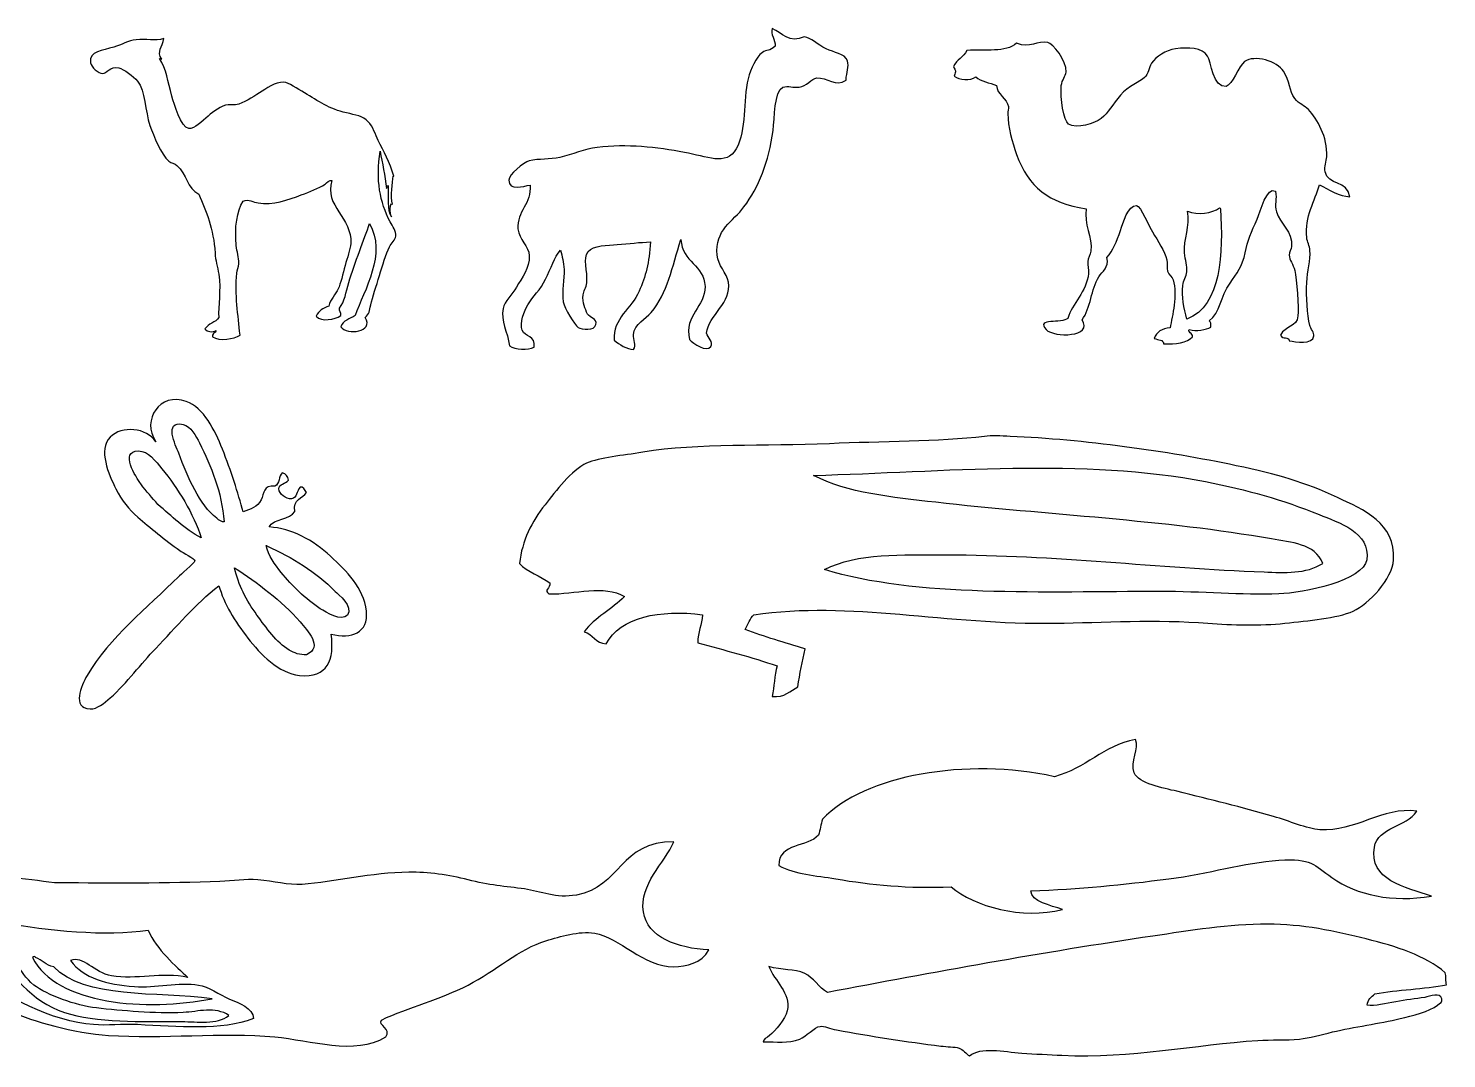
# Model space of a CAD drawing. Header units: centimetres. Extents: x -66 to 65, y -66 to 66.
# Drawn here: x 2.14 to 25.19, y -65.17 to -48.43 of the extents above; entities that cross this region are included whole.
import ezdxf

# ---------------------------------------------------------------- set-up
doc = ezdxf.new("R2010")
doc.units = ezdxf.units.CM
doc.header["$MEASUREMENT"] = 0
doc.layers.add('Layer 1', color=7, linetype='Continuous')

msp = doc.modelspace()

# ---------------------------------------------------------------- linework, layer by layer
at = {"layer": 'Layer 1'}
for points, knots in [([(8.0579, -51.28282), (8.00768, -51.24504), (8.01377, -51.43718), (8.03755, -51.48615), (8.03755, -51.48615), (7.96318, -51.37415), (7.99257, -51.15841), (7.98672, -50.97789), (7.98672, -50.97789), (7.96886, -50.98715), (7.96812, -51.0135), (7.95624, -51.02872), (7.95624, -51.02872), (7.93454, -50.81322), (7.89179, -50.6188), (7.85459, -50.4188), (7.85459, -50.4188), (7.78146, -50.89195), (7.85205, -51.25054), (8.0172, -51.56746), (8.0172, -51.56746), (8.05736, -51.64451), (8.11779, -51.71539), (8.10869, -51.80125), (8.10869, -51.80125), (8.10287, -51.85623), (8.03572, -51.91711), (8.00704, -51.97405), (8.00704, -51.97405), (7.94775, -52.09187), (7.89367, -52.27446), (7.8444, -52.44165), (7.8444, -52.44165), (7.79426, -52.6117), (7.73174, -52.78553), (7.70208, -52.91943), (7.70208, -52.91943), (7.6815, -53.01254), (7.68239, -53.06897), (7.61061, -53.12274), (7.61061, -53.12274), (7.76544, -53.36515), (7.31486, -53.41198), (7.21416, -53.27522), (7.21416, -53.27522), (7.24718, -53.16931), (7.36397, -53.14716), (7.44797, -53.09226), (7.44797, -53.09226), (7.5951, -52.68094), (7.96962, -52.08018), (7.68178, -51.59797), (7.68178, -51.59797), (7.59796, -51.84319), (7.44191, -52.23704), (7.34631, -52.55349), (7.34631, -52.55349), (7.29789, -52.71383), (7.27956, -52.8667), (7.19383, -52.97024), (7.19383, -52.97024), (7.1837, -53.02784), (7.22426, -53.03469), (7.21415, -53.09224), (7.21415, -53.09224), (7.1216, -53.15735), (6.8998, -53.19823), (6.81775, -53.10243), (6.81775, -53.10243), (6.85098, -53.01369), (6.93022, -52.97093), (7.02106, -52.93979), (7.02106, -52.93979), (7.04813, -52.822), (7.12586, -52.75291), (7.17354, -52.65515), (7.17354, -52.65515), (7.2114, -52.57757), (7.25016, -52.41213), (7.28535, -52.27902), (7.28535, -52.27902), (7.3193, -52.15083), (7.3702, -52.01616), (7.37687, -51.92329), (7.37687, -51.92329), (7.40719, -51.49829), (6.93576, -51.31742), (7.07188, -50.8966), (7.07188, -50.8966), (7.02727, -50.88702), (6.9943, -50.93494), (6.96009, -50.95759), (6.96009, -50.95759), (6.8537, -51.02797), (6.71239, -51.07861), (6.5738, -51.13039), (6.5738, -51.13039), (6.36526, -51.20831), (6.10607, -51.30348), (5.87239, -51.26252), (5.87239, -51.26252), (5.79333, -51.24868), (5.72073, -51.19256), (5.62842, -51.23204), (5.62842, -51.23204), (5.52698, -51.40431), (5.48639, -51.64786), (5.51658, -51.95377), (5.51658, -51.95377), (5.52626, -52.05172), (5.5627, -52.14385), (5.55725, -52.24854), (5.55725, -52.24854), (5.5546, -52.29945), (5.53243, -52.35115), (5.52677, -52.40105), (5.52677, -52.40105), (5.48735, -52.7485), (5.54873, -53.09005), (5.5776, -53.40739), (5.5776, -53.40739), (5.48378, -53.47473), (5.24272, -53.51153), (5.13032, -53.43787), (5.13032, -53.43787), (5.10722, -53.39652), (5.17657, -53.37228), (5.19136, -53.33622), (5.19136, -53.33622), (5.12622, -53.37022), (5.04039, -53.35728), (5.00837, -53.30574), (5.00837, -53.30574), (5.06174, -53.22356), (5.18096, -53.20726), (5.232, -53.12275), (5.232, -53.12275), (5.21734, -52.94566), (5.27283, -52.67277), (5.232, -52.42137), (5.232, -52.42137), (5.21197, -52.29807), (5.17705, -52.19359), (5.17099, -52.07574), (5.17099, -52.07574), (5.15088, -51.68376), (5.02785, -51.39311), (4.90672, -51.12022), (4.90672, -51.12022), (4.71474, -51.02277), (4.71318, -50.79566), (4.55093, -50.65262), (4.55093, -50.65262), (4.51669, -50.6224), (4.45663, -50.61444), (4.4188, -50.58145), (4.4188, -50.58145), (4.2955, -50.47392), (4.17763, -50.17799), (4.11387, -50.00207), (4.11387, -50.00207), (4.03166, -49.77537), (4.04042, -49.43668), (3.91054, -49.28037), (3.91054, -49.28037), (3.84913, -49.20642), (3.68228, -49.08283), (3.60558, -49.0669), (3.60558, -49.0669), (3.46818, -49.03832), (3.41087, -49.15707), (3.34131, -49.15839), (3.34131, -49.15839), (3.28051, -49.15953), (3.15811, -49.05319), (3.14816, -48.98559), (3.14816, -48.98559), (3.11966, -48.79152), (3.35006, -48.78398), (3.52429, -48.73148), (3.52429, -48.73148), (3.65513, -48.692), (3.75892, -48.62506), (3.89021, -48.60948), (3.89021, -48.60948), (4.04999, -48.59054), (4.19475, -48.63877), (4.33746, -48.58916), (4.33746, -48.58916), (4.32436, -48.73592), (4.21295, -48.79919), (4.30698, -48.9246), (4.30698, -48.9246), (4.29793, -48.91672), (4.28404, -48.91367), (4.26631, -48.91444), (4.26631, -48.91444), (4.38622, -49.08801), (4.39897, -49.28504), (4.46964, -49.52436), (4.46964, -49.52436), (4.5088, -49.65702), (4.6123, -50.03638), (4.74409, -50.05294), (4.74409, -50.05294), (4.83796, -50.06474), (4.96081, -49.93221), (5.05921, -49.84963), (5.05921, -49.84963), (5.14867, -49.77457), (5.2654, -49.68093), (5.38449, -49.66667), (5.38449, -49.66667), (5.41844, -49.6626), (5.48215, -49.67061), (5.50646, -49.66667), (5.50646, -49.66667), (5.64404, -49.64423), (5.77607, -49.54462), (5.89273, -49.47352), (5.89273, -49.47352), (6.00412, -49.40565), (6.14766, -49.29281), (6.28918, -49.30069), (6.28918, -49.30069), (6.36713, -49.30506), (6.50995, -49.40623), (6.62462, -49.47352), (6.62462, -49.47352), (6.85206, -49.60687), (7.02951, -49.73683), (7.30571, -49.7988), (7.30571, -49.7988), (7.46044, -49.83349), (7.56812, -49.84777), (7.66144, -49.94112), (7.66144, -49.94112), (7.73941, -50.01907), (7.77963, -50.15435), (7.82411, -50.24605), (7.82411, -50.24605), (7.91066, -50.42464), (8.01474, -50.60141), (8.07822, -50.82543), (8.07822, -50.82543), (8.07631, -50.83699), (8.06803, -50.83109), (8.06809, -50.82543), (8.06809, -50.82543), (8.05692, -50.93122), (8.01805, -51.1531), (8.0579, -51.28282)], [0, 0, 0, 0, 0.015625, 0.015625, 0.015625, 0.015625, 0.03125, 0.03125, 0.03125, 0.03125, 0.046875, 0.046875, 0.046875, 0.046875, 0.0625, 0.0625, 0.0625, 0.0625, 0.078125, 0.078125, 0.078125, 0.078125, 0.09375, 0.09375, 0.09375, 0.09375, 0.109375, 0.109375, 0.109375, 0.109375, 0.125, 0.125, 0.125, 0.125, 0.140625, 0.140625, 0.140625, 0.140625, 0.15625, 0.15625, 0.15625, 0.15625, 0.171875, 0.171875, 0.171875, 0.171875, 0.1875, 0.1875, 0.1875, 0.1875, 0.203125, 0.203125, 0.203125, 0.203125, 0.21875, 0.21875, 0.21875, 0.21875, 0.234375, 0.234375, 0.234375, 0.234375, 0.25, 0.25, 0.25, 0.25, 0.265625, 0.265625, 0.265625, 0.265625, 0.28125, 0.28125, 0.28125, 0.28125, 0.296875, 0.296875, 0.296875, 0.296875, 0.3125, 0.3125, 0.3125, 0.3125, 0.328125, 0.328125, 0.328125, 0.328125, 0.34375, 0.34375, 0.34375, 0.34375, 0.359375, 0.359375, 0.359375, 0.359375, 0.375, 0.375, 0.375, 0.375, 0.390625, 0.390625, 0.390625, 0.390625, 0.40625, 0.40625, 0.40625, 0.40625, 0.421875, 0.421875, 0.421875, 0.421875, 0.4375, 0.4375, 0.4375, 0.4375, 0.453125, 0.453125, 0.453125, 0.453125, 0.46875, 0.46875, 0.46875, 0.46875, 0.484375, 0.484375, 0.484375, 0.484375, 0.5, 0.5, 0.5, 0.5, 0.515625, 0.515625, 0.515625, 0.515625, 0.53125, 0.53125, 0.53125, 0.53125, 0.546875, 0.546875, 0.546875, 0.546875, 0.5625, 0.5625, 0.5625, 0.5625, 0.578125, 0.578125, 0.578125, 0.578125, 0.59375, 0.59375, 0.59375, 0.59375, 0.609375, 0.609375, 0.609375, 0.609375, 0.625, 0.625, 0.625, 0.625, 0.640625, 0.640625, 0.640625, 0.640625, 0.65625, 0.65625, 0.65625, 0.65625, 0.671875, 0.671875, 0.671875, 0.671875, 0.6875, 0.6875, 0.6875, 0.6875, 0.703125, 0.703125, 0.703125, 0.703125, 0.71875, 0.71875, 0.71875, 0.71875, 0.734375, 0.734375, 0.734375, 0.734375, 0.75, 0.75, 0.75, 0.75, 0.765625, 0.765625, 0.765625, 0.765625, 0.78125, 0.78125, 0.78125, 0.78125, 0.796875, 0.796875, 0.796875, 0.796875, 0.8125, 0.8125, 0.8125, 0.8125, 0.828125, 0.828125, 0.828125, 0.828125, 0.84375, 0.84375, 0.84375, 0.84375, 0.859375, 0.859375, 0.859375, 0.859375, 0.875, 0.875, 0.875, 0.875, 0.890625, 0.890625, 0.890625, 0.890625, 0.90625, 0.90625, 0.90625, 0.90625, 0.921875, 0.921875, 0.921875, 0.921875, 0.9375, 0.9375, 0.9375, 0.9375, 0.953125, 0.953125, 0.953125, 0.953125, 0.96875, 0.96875, 0.96875, 0.96875, 1, 1, 1, 1]), ([(14.22981, -48.42527), (14.37761, -48.50189), (14.5149, -48.67305), (14.74805, -48.56346), (14.74805, -48.56346), (14.86105, -48.57703), (14.96038, -48.68641), (15.10505, -48.75923), (15.10505, -48.75923), (15.22909, -48.8217), (15.40683, -48.82712), (15.45054, -48.955), (15.45054, -48.955), (15.47994, -49.04102), (15.43453, -49.14185), (15.42752, -49.26594), (15.42752, -49.26594), (15.26618, -49.38241), (15.11468, -49.21554), (14.95534, -49.23139), (14.95534, -49.23139), (14.86903, -49.23996), (14.78262, -49.36614), (14.66745, -49.38109), (14.66745, -49.38109), (14.57765, -49.39276), (14.47838, -49.34966), (14.40255, -49.38109), (14.40255, -49.38109), (14.25817, -49.44099), (14.26772, -49.89002), (14.24131, -50.08359), (14.24131, -50.08359), (14.17183, -50.59318), (14.00845, -51.00685), (13.76913, -51.3274), (13.76913, -51.3274), (13.59681, -51.55814), (13.28915, -51.7002), (13.33154, -52.11051), (13.33154, -52.11051), (13.34855, -52.27542), (13.48738, -52.39711), (13.51577, -52.5481), (13.51577, -52.5481), (13.57705, -52.8738), (13.19491, -53.09108), (13.15879, -53.3773), (13.15879, -53.3773), (13.17533, -53.45972), (13.28299, -53.51221), (13.22787, -53.59611), (13.22787, -53.59611), (13.16559, -53.69086), (12.94273, -53.54841), (12.88235, -53.48094), (12.88235, -53.48094), (12.79361, -53.07393), (13.145, -52.94889), (13.13572, -52.61721), (13.13572, -52.61721), (13.12617, -52.27457), (12.7634, -52.22788), (12.74416, -51.85711), (12.74416, -51.85711), (12.59909, -52.30269), (12.53009, -52.72748), (12.26048, -53.04329), (12.26048, -53.04329), (12.17129, -53.14775), (11.99185, -53.22154), (11.97256, -53.40029), (11.97256, -53.40029), (11.96335, -53.48588), (12.03119, -53.57161), (11.97256, -53.64215), (11.97256, -53.64215), (11.86773, -53.63839), (11.73891, -53.56182), (11.66165, -53.49242), (11.66165, -53.49242), (11.62786, -53.14007), (11.94944, -52.9723), (12.06469, -52.69782), (12.06469, -52.69782), (12.16894, -52.44964), (12.23085, -52.23969), (12.24895, -51.89163), (12.24895, -51.89163), (12.07149, -51.90523), (11.90571, -51.91846), (11.70769, -51.93772), (11.70769, -51.93772), (11.55873, -51.95219), (11.31851, -51.94672), (11.23551, -52.05287), (11.23551, -52.05287), (11.14931, -52.16312), (11.23202, -52.3627), (11.21246, -52.5596), (11.21246, -52.5596), (11.20553, -52.62948), (11.161, -52.70549), (11.15489, -52.75534), (11.15489, -52.75534), (11.13872, -52.88747), (11.19143, -52.98095), (11.22397, -53.06633), (11.22397, -53.06633), (11.26752, -53.1279), (11.38288, -53.1379), (11.36216, -53.23905), (11.36216, -53.23905), (11.34139, -53.3406), (11.13414, -53.32501), (11.07427, -53.28511), (11.07427, -53.28511), (11.01474, -53.2454), (10.84855, -52.96798), (10.83241, -52.87051), (10.83241, -52.87051), (10.80251, -52.6898), (10.8535, -52.49848), (10.84395, -52.34079), (10.84395, -52.34079), (10.83691, -52.22482), (10.8153, -52.13563), (10.78638, -52.02985), (10.78638, -52.02985), (10.68586, -52.14346), (10.63189, -52.32425), (10.54452, -52.50203), (10.54452, -52.50203), (10.46255, -52.66872), (10.33259, -52.78921), (10.25657, -52.91658), (10.25657, -52.91658), (10.19865, -53.01374), (10.11885, -53.21278), (10.16447, -53.33121), (10.16447, -53.33121), (10.20688, -53.4413), (10.3868, -53.40855), (10.36024, -53.60759), (10.36024, -53.60759), (10.25689, -53.65146), (10.04761, -53.64815), (9.95717, -53.58454), (9.95717, -53.58454), (9.92931, -53.35665), (9.80834, -53.18176), (9.85353, -52.9742), (9.85353, -52.9742), (9.87861, -52.85892), (10.00315, -52.74385), (10.07237, -52.62868), (10.07237, -52.62868), (10.15934, -52.48395), (10.28816, -52.30853), (10.27964, -52.12195), (10.27964, -52.12195), (10.27236, -51.96185), (10.10959, -51.85514), (10.09538, -51.68436), (10.09538, -51.68436), (10.07165, -51.39927), (10.3229, -51.26968), (10.29115, -50.97038), (10.29115, -50.97038), (10.18299, -50.99202), (9.95256, -51.06947), (9.94566, -50.88973), (9.94566, -50.88973), (9.94227, -50.80152), (10.18437, -50.60324), (10.27962, -50.57879), (10.27962, -50.57879), (10.43533, -50.53889), (10.61389, -50.55955), (10.77484, -50.52119), (10.77484, -50.52119), (10.98169, -50.47192), (11.17201, -50.38832), (11.38518, -50.35995), (11.38518, -50.35995), (11.85847, -50.29708), (12.35657, -50.35971), (12.80168, -50.4406), (12.80168, -50.4406), (13.15633, -50.50503), (13.4838, -50.66745), (13.64237, -50.38303), (13.64237, -50.38303), (13.81742, -50.069), (13.74355, -49.60928), (13.83814, -49.24289), (13.83814, -49.24289), (13.87923, -49.08372), (13.96072, -48.89293), (14.06846, -48.8168), (14.06846, -48.8168), (14.13947, -48.76663), (14.18922, -48.80225), (14.27576, -48.71314), (14.27576, -48.71314), (14.27907, -48.60492), (14.19462, -48.52761), (14.22981, -48.42527)], [0, 0, 0, 0, 0.01886792, 0.01886792, 0.01886792, 0.01886792, 0.03773585, 0.03773585, 0.03773585, 0.03773585, 0.05660377, 0.05660377, 0.05660377, 0.05660377, 0.0754717, 0.0754717, 0.0754717, 0.0754717, 0.09433962, 0.09433962, 0.09433962, 0.09433962, 0.11320755, 0.11320755, 0.11320755, 0.11320755, 0.13207547, 0.13207547, 0.13207547, 0.13207547, 0.1509434, 0.1509434, 0.1509434, 0.1509434, 0.16981132, 0.16981132, 0.16981132, 0.16981132, 0.18867925, 0.18867925, 0.18867925, 0.18867925, 0.20754717, 0.20754717, 0.20754717, 0.20754717, 0.22641509, 0.22641509, 0.22641509, 0.22641509, 0.24528302, 0.24528302, 0.24528302, 0.24528302, 0.26415094, 0.26415094, 0.26415094, 0.26415094, 0.28301887, 0.28301887, 0.28301887, 0.28301887, 0.30188679, 0.30188679, 0.30188679, 0.30188679, 0.32075472, 0.32075472, 0.32075472, 0.32075472, 0.33962264, 0.33962264, 0.33962264, 0.33962264, 0.35849057, 0.35849057, 0.35849057, 0.35849057, 0.37735849, 0.37735849, 0.37735849, 0.37735849, 0.39622642, 0.39622642, 0.39622642, 0.39622642, 0.41509434, 0.41509434, 0.41509434, 0.41509434, 0.43396226, 0.43396226, 0.43396226, 0.43396226, 0.45283019, 0.45283019, 0.45283019, 0.45283019, 0.47169811, 0.47169811, 0.47169811, 0.47169811, 0.49056604, 0.49056604, 0.49056604, 0.49056604, 0.50943396, 0.50943396, 0.50943396, 0.50943396, 0.52830189, 0.52830189, 0.52830189, 0.52830189, 0.54716981, 0.54716981, 0.54716981, 0.54716981, 0.56603774, 0.56603774, 0.56603774, 0.56603774, 0.58490566, 0.58490566, 0.58490566, 0.58490566, 0.60377358, 0.60377358, 0.60377358, 0.60377358, 0.62264151, 0.62264151, 0.62264151, 0.62264151, 0.64150943, 0.64150943, 0.64150943, 0.64150943, 0.66037736, 0.66037736, 0.66037736, 0.66037736, 0.67924528, 0.67924528, 0.67924528, 0.67924528, 0.69811321, 0.69811321, 0.69811321, 0.69811321, 0.71698113, 0.71698113, 0.71698113, 0.71698113, 0.73584906, 0.73584906, 0.73584906, 0.73584906, 0.75471698, 0.75471698, 0.75471698, 0.75471698, 0.77358491, 0.77358491, 0.77358491, 0.77358491, 0.79245283, 0.79245283, 0.79245283, 0.79245283, 0.81132075, 0.81132075, 0.81132075, 0.81132075, 0.83018868, 0.83018868, 0.83018868, 0.83018868, 0.8490566, 0.8490566, 0.8490566, 0.8490566, 0.86792453, 0.86792453, 0.86792453, 0.86792453, 0.88679245, 0.88679245, 0.88679245, 0.88679245, 0.90566038, 0.90566038, 0.90566038, 0.90566038, 0.9245283, 0.9245283, 0.9245283, 0.9245283, 0.94339623, 0.94339623, 0.94339623, 0.94339623, 0.96226415, 0.96226415, 0.96226415, 0.96226415, 1, 1, 1, 1]), ([(23.61812, -51.16154), (23.44754, -51.15379), (23.27001, -51.04237), (23.12435, -50.96662), (23.12435, -50.96662), (23.04614, -51.22917), (22.88331, -51.48415), (22.91641, -51.82421), (22.91641, -51.82421), (22.92295, -51.89089), (22.96208, -51.96026), (22.96843, -52.03212), (22.96843, -52.03212), (22.98248, -52.19135), (22.92655, -52.37401), (22.91641, -52.55189), (22.91641, -52.55189), (22.90297, -52.78837), (22.92424, -53.07632), (22.96843, -53.25359), (22.96843, -53.25359), (22.97944, -53.29778), (23.04021, -53.38305), (23.03341, -53.42253), (23.03341, -53.42253), (23.00843, -53.56707), (22.73959, -53.52061), (22.63056, -53.5005), (22.63056, -53.5005), (22.61932, -53.42208), (22.53253, -53.48698), (22.48766, -53.40954), (22.48766, -53.40954), (22.57669, -53.25119), (22.74947, -53.28963), (22.77354, -53.09768), (22.77354, -53.09768), (22.78904, -52.97404), (22.75309, -52.49739), (22.72152, -52.35701), (22.72152, -52.35701), (22.6994, -52.25856), (22.63124, -52.18926), (22.63056, -52.11013), (22.63056, -52.11013), (22.63011, -52.05851), (22.6648, -52.01964), (22.66956, -51.96723), (22.66956, -51.96723), (22.69184, -51.72209), (22.48491, -51.60319), (22.42265, -51.40848), (22.42265, -51.40848), (22.38492, -51.29042), (22.43493, -51.19885), (22.40966, -51.07063), (22.40966, -51.07063), (22.26176, -50.98393), (22.1696, -51.40078), (22.11079, -51.5254), (22.11079, -51.5254), (22.01578, -51.72685), (21.95609, -51.8792), (21.91592, -52.07116), (21.91592, -52.07116), (21.87107, -52.28523), (21.78212, -52.40557), (21.66904, -52.56495), (21.66904, -52.56495), (21.51328, -52.78442), (21.516, -53.04461), (21.33117, -53.17566), (21.33117, -53.17566), (21.35347, -53.19669), (21.36345, -53.23003), (21.35713, -53.27961), (21.35713, -53.27961), (21.27625, -53.32395), (21.12305, -53.35197), (21.00629, -53.31861), (21.00629, -53.31861), (20.97142, -53.35856), (21.06881, -53.37679), (21.05828, -53.43556), (21.05828, -53.43556), (20.96999, -53.54219), (20.78631, -53.55346), (20.5905, -53.55253), (20.5905, -53.55253), (20.58563, -53.47559), (20.50755, -53.4939), (20.43453, -53.46157), (20.43453, -53.46157), (20.4739, -53.35799), (20.56103, -53.30218), (20.6944, -53.29266), (20.6944, -53.29266), (20.7357, -53.08758), (20.81431, -52.76463), (20.74636, -52.51301), (20.74636, -52.51301), (20.73342, -52.46491), (20.67479, -52.4298), (20.65542, -52.37006), (20.65542, -52.37006), (20.63849, -52.31788), (20.65624, -52.25282), (20.64243, -52.18816), (20.64243, -52.18816), (20.61121, -52.04261), (20.49601, -51.88087), (20.40851, -51.73337), (20.40851, -51.73337), (20.35771, -51.64772), (20.22092, -51.31329), (20.14864, -51.30456), (20.14864, -51.30456), (20.01484, -51.28845), (19.92869, -51.59137), (19.88877, -51.70741), (19.88877, -51.70741), (19.82445, -51.89429), (19.76722, -52.03351), (19.66787, -52.14918), (19.66787, -52.14918), (19.70915, -52.31121), (19.58982, -52.37577), (19.53793, -52.46104), (19.53793, -52.46104), (19.4108, -52.66993), (19.40707, -52.96086), (19.26507, -53.16274), (19.26507, -53.16274), (19.44962, -53.43844), (18.8089, -53.45833), (18.68031, -53.31866), (18.68031, -53.31866), (18.50415, -53.12734), (18.93809, -53.2292), (19.03115, -53.13676), (19.03115, -53.13676), (19.1065, -52.89856), (19.3378, -52.70409), (19.36902, -52.40908), (19.36902, -52.40908), (19.37614, -52.34214), (19.35026, -52.27943), (19.356, -52.21416), (19.356, -52.21416), (19.36071, -52.16127), (19.40079, -52.10581), (19.40802, -52.04525), (19.40802, -52.04525), (19.43498, -51.8189), (19.28994, -51.59964), (19.33005, -51.35657), (19.33005, -51.35657), (18.72056, -51.26185), (18.39133, -51.00653), (18.19954, -50.47297), (18.19954, -50.47297), (18.12683, -50.27056), (18.06246, -50.03146), (18.05661, -49.81029), (18.05661, -49.81029), (18.05579, -49.77873), (18.07582, -49.72472), (18.06963, -49.69334), (18.06963, -49.69334), (18.0455, -49.57116), (17.87704, -49.49387), (17.87471, -49.35547), (17.87471, -49.35547), (17.76488, -49.30509), (17.61637, -49.29324), (17.53686, -49.21254), (17.53686, -49.21254), (17.44711, -49.28131), (17.2682, -49.2704), (17.186, -49.19955), (17.186, -49.19955), (17.21883, -49.1011), (17.21217, -49.12602), (17.17304, -49.04363), (17.17304, -49.04363), (17.22358, -48.93388), (17.33938, -48.88948), (17.39391, -48.78376), (17.39391, -48.78376), (17.68252, -48.75762), (18.02611, -48.82702), (18.19954, -48.66676), (18.19954, -48.66676), (18.41809, -48.75651), (18.5422, -48.61546), (18.70632, -48.6538), (18.70632, -48.6538), (18.78091, -48.67121), (19.02215, -48.94725), (19.00519, -49.13457), (19.00519, -49.13457), (18.99897, -49.20357), (18.93851, -49.25583), (18.92724, -49.3555), (18.92724, -49.3555), (18.90462, -49.55492), (18.96862, -49.9284), (19.04416, -49.9792), (19.04416, -49.9792), (19.17677, -50.06839), (19.46903, -49.97084), (19.57693, -49.88824), (19.57693, -49.88824), (19.68533, -49.80529), (19.76381, -49.65961), (19.88879, -49.51142), (19.88879, -49.51142), (20.01672, -49.35976), (20.20703, -49.2934), (20.27863, -49.22554), (20.27863, -49.22554), (20.34393, -49.16363), (20.34631, -49.067), (20.39555, -48.99165), (20.39555, -48.99165), (20.46807, -48.88071), (20.62267, -48.78157), (20.78539, -48.75773), (20.78539, -48.75773), (20.98785, -48.72815), (21.21597, -48.73797), (21.30516, -48.87468), (21.30516, -48.87468), (21.35956, -48.9581), (21.39665, -49.40226), (21.60403, -49.36845), (21.60403, -49.36845), (21.70108, -49.35265), (21.81977, -49.02447), (21.90288, -48.96565), (21.90288, -48.96565), (22.06949, -48.84773), (22.43633, -48.96076), (22.5396, -49.1216), (22.5396, -49.1216), (22.64361, -49.28353), (22.62914, -49.44333), (22.7215, -49.56337), (22.7215, -49.56337), (22.79733, -49.66195), (22.87795, -49.67473), (22.9424, -49.7453), (22.9424, -49.7453), (23.08602, -49.90257), (23.26098, -50.18713), (23.24127, -50.51196), (23.24127, -50.51196), (23.23706, -50.58178), (23.19706, -50.67243), (23.21529, -50.75887), (23.21529, -50.75887), (23.25998, -50.9709), (23.57923, -50.90053), (23.61812, -51.16154)], [0, 0, 0, 0, 0.01492537, 0.01492537, 0.01492537, 0.01492537, 0.02985075, 0.02985075, 0.02985075, 0.02985075, 0.04477612, 0.04477612, 0.04477612, 0.04477612, 0.05970149, 0.05970149, 0.05970149, 0.05970149, 0.07462687, 0.07462687, 0.07462687, 0.07462687, 0.08955224, 0.08955224, 0.08955224, 0.08955224, 0.10447761, 0.10447761, 0.10447761, 0.10447761, 0.11940299, 0.11940299, 0.11940299, 0.11940299, 0.13432836, 0.13432836, 0.13432836, 0.13432836, 0.14925373, 0.14925373, 0.14925373, 0.14925373, 0.1641791, 0.1641791, 0.1641791, 0.1641791, 0.17910448, 0.17910448, 0.17910448, 0.17910448, 0.19402985, 0.19402985, 0.19402985, 0.19402985, 0.20895522, 0.20895522, 0.20895522, 0.20895522, 0.2238806, 0.2238806, 0.2238806, 0.2238806, 0.23880597, 0.23880597, 0.23880597, 0.23880597, 0.25373134, 0.25373134, 0.25373134, 0.25373134, 0.26865672, 0.26865672, 0.26865672, 0.26865672, 0.28358209, 0.28358209, 0.28358209, 0.28358209, 0.29850746, 0.29850746, 0.29850746, 0.29850746, 0.31343284, 0.31343284, 0.31343284, 0.31343284, 0.32835821, 0.32835821, 0.32835821, 0.32835821, 0.34328358, 0.34328358, 0.34328358, 0.34328358, 0.35820896, 0.35820896, 0.35820896, 0.35820896, 0.37313433, 0.37313433, 0.37313433, 0.37313433, 0.3880597, 0.3880597, 0.3880597, 0.3880597, 0.40298507, 0.40298507, 0.40298507, 0.40298507, 0.41791045, 0.41791045, 0.41791045, 0.41791045, 0.43283582, 0.43283582, 0.43283582, 0.43283582, 0.44776119, 0.44776119, 0.44776119, 0.44776119, 0.46268657, 0.46268657, 0.46268657, 0.46268657, 0.47761194, 0.47761194, 0.47761194, 0.47761194, 0.49253731, 0.49253731, 0.49253731, 0.49253731, 0.50746269, 0.50746269, 0.50746269, 0.50746269, 0.52238806, 0.52238806, 0.52238806, 0.52238806, 0.53731343, 0.53731343, 0.53731343, 0.53731343, 0.55223881, 0.55223881, 0.55223881, 0.55223881, 0.56716418, 0.56716418, 0.56716418, 0.56716418, 0.58208955, 0.58208955, 0.58208955, 0.58208955, 0.59701493, 0.59701493, 0.59701493, 0.59701493, 0.6119403, 0.6119403, 0.6119403, 0.6119403, 0.62686567, 0.62686567, 0.62686567, 0.62686567, 0.64179104, 0.64179104, 0.64179104, 0.64179104, 0.65671642, 0.65671642, 0.65671642, 0.65671642, 0.67164179, 0.67164179, 0.67164179, 0.67164179, 0.68656716, 0.68656716, 0.68656716, 0.68656716, 0.70149254, 0.70149254, 0.70149254, 0.70149254, 0.71641791, 0.71641791, 0.71641791, 0.71641791, 0.73134328, 0.73134328, 0.73134328, 0.73134328, 0.74626866, 0.74626866, 0.74626866, 0.74626866, 0.76119403, 0.76119403, 0.76119403, 0.76119403, 0.7761194, 0.7761194, 0.7761194, 0.7761194, 0.79104478, 0.79104478, 0.79104478, 0.79104478, 0.80597015, 0.80597015, 0.80597015, 0.80597015, 0.82089552, 0.82089552, 0.82089552, 0.82089552, 0.8358209, 0.8358209, 0.8358209, 0.8358209, 0.85074627, 0.85074627, 0.85074627, 0.85074627, 0.86567164, 0.86567164, 0.86567164, 0.86567164, 0.88059701, 0.88059701, 0.88059701, 0.88059701, 0.89552239, 0.89552239, 0.89552239, 0.89552239, 0.91044776, 0.91044776, 0.91044776, 0.91044776, 0.92537313, 0.92537313, 0.92537313, 0.92537313, 0.94029851, 0.94029851, 0.94029851, 0.94029851, 0.95522388, 0.95522388, 0.95522388, 0.95522388, 0.97014925, 0.97014925, 0.97014925, 0.97014925, 1, 1, 1, 1]), ([(21.51307, -51.35643), (21.51236, -51.34852), (21.51114, -51.34103), (21.50008, -51.34344), (21.50008, -51.34344), (21.38131, -51.42472), (21.13943, -51.4666), (20.98031, -51.39543), (20.98031, -51.39543), (21.02696, -51.63382), (20.91094, -51.85924), (20.92832, -52.0711), (20.92832, -52.0711), (20.93888, -52.19953), (20.98071, -52.277), (20.96732, -52.38296), (20.96732, -52.38296), (20.95854, -52.45249), (20.91266, -52.52001), (20.90236, -52.60389), (20.90236, -52.60389), (20.88013, -52.78508), (20.91686, -52.96571), (20.96732, -53.14965), (20.96732, -53.14965), (21.53162, -52.93446), (21.56131, -52.06768), (21.51307, -51.35643)], [0, 0, 0, 0, 0.125, 0.125, 0.125, 0.125, 0.25, 0.25, 0.25, 0.25, 0.375, 0.375, 0.375, 0.375, 0.5, 0.5, 0.5, 0.5, 0.625, 0.625, 0.625, 0.625, 0.75, 0.75, 0.75, 0.75, 1, 1, 1, 1]), ([(5.62863, -56.28271), (5.75193, -56.23114), (5.86189, -56.2072), (5.91869, -56.08623), (5.91869, -56.08623), (5.96862, -55.97997), (5.95827, -55.84078), (6.14322, -55.86168), (6.14322, -55.86168), (6.22125, -55.82736), (6.20595, -55.69986), (6.26488, -55.64649), (6.26488, -55.64649), (6.32224, -55.66395), (6.35775, -55.70332), (6.36783, -55.76812), (6.36783, -55.76812), (6.30877, -55.82987), (6.21239, -55.82202), (6.20876, -55.90848), (6.20876, -55.90848), (6.20545, -55.98611), (6.33071, -56.08078), (6.41458, -56.06755), (6.41458, -56.06755), (6.51097, -56.05234), (6.4921, -55.94494), (6.55494, -55.88041), (6.55494, -55.88041), (6.59674, -55.86655), (6.6367, -55.92748), (6.65784, -55.96463), (6.65784, -55.96463), (6.59577, -56.06787), (6.43181, -56.06917), (6.47073, -56.2734), (6.47073, -56.2734), (6.38924, -56.41643), (6.1263, -56.37804), (6.04972, -56.52602), (6.04972, -56.52602), (6.42164, -56.55198), (6.76343, -56.74012), (7.05085, -57.0032), (7.05085, -57.0032), (7.30948, -57.23998), (7.58907, -57.51816), (7.63092, -57.89204), (7.63092, -57.89204), (7.67087, -58.24904), (7.38888, -58.35144), (7.06021, -58.26629), (7.06021, -58.26629), (7.11469, -58.67706), (7.00668, -58.98717), (6.54562, -58.93995), (6.54562, -58.93995), (6.2033, -58.90489), (5.9071, -58.59208), (5.70356, -58.33181), (5.70356, -58.33181), (5.49515, -58.06532), (5.31264, -57.76788), (5.23572, -57.48038), (5.23572, -57.48038), (4.84572, -57.78571), (4.53854, -58.15414), (4.20654, -58.50022), (4.20654, -58.50022), (3.96913, -58.74766), (3.74405, -59.05331), (3.4674, -59.30484), (3.4674, -59.30484), (3.37432, -59.38948), (3.25372, -59.48748), (3.13993, -59.48264), (3.13993, -59.48264), (2.8373, -59.46968), (2.99441, -59.10759), (3.0931, -58.93995), (3.0931, -58.93995), (3.46156, -58.3144), (4.06296, -57.84846), (4.58077, -57.33067), (4.58077, -57.33067), (4.58799, -57.32345), (4.8434, -57.10487), (4.84276, -57.07805), (4.84276, -57.07805), (4.84189, -57.04088), (4.64189, -56.93925), (4.59948, -56.90964), (4.59948, -56.90964), (4.3599, -56.7424), (4.10831, -56.53226), (3.91648, -56.36698), (3.91648, -56.36698), (3.77075, -56.24141), (3.65563, -56.10118), (3.56093, -55.90854), (3.56093, -55.90854), (3.44327, -55.66912), (3.26431, -55.27253), (3.4674, -55.06648), (3.4674, -55.06648), (3.65488, -54.87622), (4.05988, -54.91175), (4.20654, -55.14133), (4.20654, -55.14133), (3.97188, -54.78599), (4.27599, -54.33313), (4.70242, -54.48638), (4.70242, -54.48638), (4.98944, -54.58951), (5.16777, -54.95379), (5.29183, -55.26296), (5.29183, -55.26296), (5.43329, -55.61532), (5.54367, -55.9723), (5.62863, -56.28271)], [0, 0, 0, 0, 0.03225806, 0.03225806, 0.03225806, 0.03225806, 0.06451613, 0.06451613, 0.06451613, 0.06451613, 0.09677419, 0.09677419, 0.09677419, 0.09677419, 0.12903226, 0.12903226, 0.12903226, 0.12903226, 0.16129032, 0.16129032, 0.16129032, 0.16129032, 0.19354839, 0.19354839, 0.19354839, 0.19354839, 0.22580645, 0.22580645, 0.22580645, 0.22580645, 0.25806452, 0.25806452, 0.25806452, 0.25806452, 0.29032258, 0.29032258, 0.29032258, 0.29032258, 0.32258065, 0.32258065, 0.32258065, 0.32258065, 0.35483871, 0.35483871, 0.35483871, 0.35483871, 0.38709677, 0.38709677, 0.38709677, 0.38709677, 0.41935484, 0.41935484, 0.41935484, 0.41935484, 0.4516129, 0.4516129, 0.4516129, 0.4516129, 0.48387097, 0.48387097, 0.48387097, 0.48387097, 0.51612903, 0.51612903, 0.51612903, 0.51612903, 0.5483871, 0.5483871, 0.5483871, 0.5483871, 0.58064516, 0.58064516, 0.58064516, 0.58064516, 0.61290323, 0.61290323, 0.61290323, 0.61290323, 0.64516129, 0.64516129, 0.64516129, 0.64516129, 0.67741935, 0.67741935, 0.67741935, 0.67741935, 0.70967742, 0.70967742, 0.70967742, 0.70967742, 0.74193548, 0.74193548, 0.74193548, 0.74193548, 0.77419355, 0.77419355, 0.77419355, 0.77419355, 0.80645161, 0.80645161, 0.80645161, 0.80645161, 0.83870968, 0.83870968, 0.83870968, 0.83870968, 0.87096774, 0.87096774, 0.87096774, 0.87096774, 0.90322581, 0.90322581, 0.90322581, 0.90322581, 0.93548387, 0.93548387, 0.93548387, 0.93548387, 1, 1, 1, 1]), ([(4.91756, -55.15995), (4.86562, -55.05801), (4.77177, -54.8842), (4.65562, -54.86055), (4.65562, -54.86055), (4.32857, -54.79395), (4.53169, -55.19887), (4.58074, -55.32839), (4.58074, -55.32839), (4.73211, -55.72799), (4.92068, -56.16712), (5.19828, -56.38564), (5.19828, -56.38564), (5.23553, -56.41498), (5.28779, -56.45287), (5.31988, -56.44178), (5.31988, -56.44178), (5.27832, -55.95666), (5.11094, -55.53947), (4.91756, -55.15995)], [0, 0, 0, 0, 0.16666667, 0.16666667, 0.16666667, 0.16666667, 0.33333333, 0.33333333, 0.33333333, 0.33333333, 0.5, 0.5, 0.5, 0.5, 0.66666667, 0.66666667, 0.66666667, 0.66666667, 1, 1, 1, 1]), ([(13.79036, -58.18988), (14.09505, -58.31516), (14.43698, -58.40316), (14.7627, -58.50738), (14.7627, -58.50738), (14.7215, -58.71092), (14.67367, -58.90785), (14.64364, -59.12254), (14.64364, -59.12254), (14.52061, -59.19133), (14.43756, -59.3001), (14.22692, -59.28129), (14.22692, -59.28129), (14.26423, -59.12677), (14.26134, -58.93207), (14.3063, -58.7852), (14.3063, -58.7852), (13.89675, -58.6391), (13.45167, -58.52858), (13.01646, -58.40817), (13.01646, -58.40817), (13.02014, -58.23328), (13.08639, -58.12091), (13.09584, -57.95176), (13.09584, -57.95176), (12.40927, -57.86717), (11.75255, -57.98428), (11.52818, -58.42801), (11.52818, -58.42801), (11.35615, -58.41478), (11.31837, -58.26741), (11.17099, -58.22957), (11.17099, -58.22957), (11.34458, -57.99306), (11.62621, -57.86458), (11.82583, -57.6541), (11.82583, -57.6541), (11.49428, -57.46087), (11.0247, -57.62193), (10.59552, -57.61441), (10.59552, -57.61441), (10.51392, -57.55173), (10.62036, -57.52951), (10.61536, -57.43582), (10.61536, -57.43582), (10.46188, -57.31811), (10.24955, -57.25924), (10.11927, -57.11832), (10.11927, -57.11832), (10.16303, -56.74856), (10.31699, -56.44022), (10.53599, -56.16582), (10.53599, -56.16582), (10.70813, -55.95013), (10.96676, -55.59945), (11.21068, -55.49113), (11.21068, -55.49113), (11.4242, -55.3963), (11.79954, -55.36662), (12.12349, -55.31254), (12.12349, -55.31254), (13.03847, -55.15982), (14.09712, -55.22036), (15.15958, -55.17363), (15.15958, -55.17363), (15.9972, -55.1368), (16.92692, -55.14505), (17.67974, -55.05457), (17.67974, -55.05457), (17.78811, -55.04155), (17.94861, -55.04806), (18.09646, -55.05457), (18.09646, -55.05457), (19.30166, -55.10754), (20.62821, -55.29058), (21.76755, -55.53082), (21.76755, -55.53082), (22.44121, -55.67285), (22.88438, -55.80009), (23.41458, -56.04676), (23.41458, -56.04676), (23.834, -56.24189), (24.36687, -56.46866), (24.32739, -57.05879), (24.32739, -57.05879), (24.30636, -57.37272), (23.9253, -57.78071), (23.67255, -57.89223), (23.67255, -57.89223), (23.40114, -58.01195), (22.9432, -58.05032), (22.5613, -58.09067), (22.5613, -58.09067), (22.1603, -58.13306), (21.70188, -58.12184), (21.31114, -58.09067), (21.31114, -58.09067), (20.48405, -58.02471), (19.58783, -58.07908), (18.83067, -58.09067), (18.83067, -58.09067), (17.05952, -58.11768), (15.49584, -57.72263), (13.92926, -57.95176), (13.92926, -57.95176), (13.86529, -58.01345), (13.83521, -58.10907), (13.79036, -58.18988)], [0, 0, 0, 0, 0.03571429, 0.03571429, 0.03571429, 0.03571429, 0.07142857, 0.07142857, 0.07142857, 0.07142857, 0.10714286, 0.10714286, 0.10714286, 0.10714286, 0.14285714, 0.14285714, 0.14285714, 0.14285714, 0.17857143, 0.17857143, 0.17857143, 0.17857143, 0.21428571, 0.21428571, 0.21428571, 0.21428571, 0.25, 0.25, 0.25, 0.25, 0.28571429, 0.28571429, 0.28571429, 0.28571429, 0.32142857, 0.32142857, 0.32142857, 0.32142857, 0.35714286, 0.35714286, 0.35714286, 0.35714286, 0.39285714, 0.39285714, 0.39285714, 0.39285714, 0.42857143, 0.42857143, 0.42857143, 0.42857143, 0.46428571, 0.46428571, 0.46428571, 0.46428571, 0.5, 0.5, 0.5, 0.5, 0.53571429, 0.53571429, 0.53571429, 0.53571429, 0.57142857, 0.57142857, 0.57142857, 0.57142857, 0.60714286, 0.60714286, 0.60714286, 0.60714286, 0.64285714, 0.64285714, 0.64285714, 0.64285714, 0.67857143, 0.67857143, 0.67857143, 0.67857143, 0.71428571, 0.71428571, 0.71428571, 0.71428571, 0.75, 0.75, 0.75, 0.75, 0.78571429, 0.78571429, 0.78571429, 0.78571429, 0.82142857, 0.82142857, 0.82142857, 0.82142857, 0.85714286, 0.85714286, 0.85714286, 0.85714286, 0.89285714, 0.89285714, 0.89285714, 0.89285714, 0.92857143, 0.92857143, 0.92857143, 0.92857143, 1, 1, 1, 1]), ([(4.30944, -55.58098), (4.20572, -55.45403), (4.08563, -55.29158), (3.92579, -55.29094), (3.92579, -55.29094), (3.6099, -55.28962), (3.89012, -55.72372), (3.96326, -55.82423), (3.96326, -55.82423), (4.06161, -55.95943), (4.14918, -56.04971), (4.2439, -56.16104), (4.2439, -56.16104), (4.46874, -56.35104), (4.6711, -56.56339), (4.9456, -56.7037), (4.9456, -56.7037), (4.8289, -56.31779), (4.56058, -55.88853), (4.30944, -55.58098)], [0, 0, 0, 0, 0.16666667, 0.16666667, 0.16666667, 0.16666667, 0.33333333, 0.33333333, 0.33333333, 0.33333333, 0.5, 0.5, 0.5, 0.5, 0.66666667, 0.66666667, 0.66666667, 0.66666667, 1, 1, 1, 1]), ([(20.53724, -57.57472), (21.19923, -57.57472), (21.86211, -57.63587), (22.46208, -57.61441), (22.46208, -57.61441), (22.86935, -57.59983), (23.8376, -57.39949), (23.89083, -57.05878), (23.89083, -57.05878), (23.96034, -56.61404), (23.42786, -56.45143), (23.11692, -56.32456), (23.11692, -56.32456), (22.52454, -56.08286), (21.94923, -55.92184), (21.27145, -55.78878), (21.27145, -55.78878), (19.31126, -55.40394), (16.99565, -55.63045), (14.90161, -55.68956), (14.90161, -55.68956), (15.45779, -55.97555), (16.16613, -56.04442), (16.88599, -56.12612), (16.88599, -56.12612), (18.68987, -56.33085), (20.61595, -56.41489), (22.34302, -56.72143), (22.34302, -56.72143), (22.65565, -56.77694), (23.0529, -56.79528), (23.17646, -57.11831), (23.17646, -57.11831), (22.90748, -57.29251), (22.55382, -57.26957), (22.22396, -57.25722), (22.22396, -57.25722), (20.48469, -57.19208), (18.83258, -56.97941), (17.04474, -56.97941), (17.04474, -56.97941), (16.33714, -56.97941), (15.6162, -56.94433), (15.08021, -57.21754), (15.08021, -57.21754), (16.54187, -57.67561), (18.66076, -57.57472), (20.53724, -57.57472)], [0, 0, 0, 0, 0.07692308, 0.07692308, 0.07692308, 0.07692308, 0.15384615, 0.15384615, 0.15384615, 0.15384615, 0.23076923, 0.23076923, 0.23076923, 0.23076923, 0.30769231, 0.30769231, 0.30769231, 0.30769231, 0.38461538, 0.38461538, 0.38461538, 0.38461538, 0.46153846, 0.46153846, 0.46153846, 0.46153846, 0.53846154, 0.53846154, 0.53846154, 0.53846154, 0.61538462, 0.61538462, 0.61538462, 0.61538462, 0.69230769, 0.69230769, 0.69230769, 0.69230769, 0.76923077, 0.76923077, 0.76923077, 0.76923077, 0.84615385, 0.84615385, 0.84615385, 0.84615385, 1, 1, 1, 1]), ([(6.24617, -57.26513), (6.42416, -57.48751), (6.6373, -57.69116), (6.88241, -57.85454), (6.88241, -57.85454), (6.9711, -57.9137), (7.23391, -58.07404), (7.32212, -57.95749), (7.32212, -57.95749), (7.4274, -57.81837), (7.17297, -57.6212), (7.12564, -57.57387), (7.12564, -57.57387), (6.80272, -57.25095), (6.43452, -57.02285), (6.01222, -56.83473), (6.01222, -56.83473), (6.01169, -56.82901), (6.01082, -56.82364), (6.00285, -56.82536), (6.00285, -56.82536), (6.03834, -56.99666), (6.14158, -57.13445), (6.24617, -57.26513)], [0, 0, 0, 0, 0.14285714, 0.14285714, 0.14285714, 0.14285714, 0.28571429, 0.28571429, 0.28571429, 0.28571429, 0.42857143, 0.42857143, 0.42857143, 0.42857143, 0.57142857, 0.57142857, 0.57142857, 0.57142857, 0.71428571, 0.71428571, 0.71428571, 0.71428571, 1, 1, 1, 1]), ([(5.85323, -57.95749), (6.00476, -58.16659), (6.16883, -58.40122), (6.37718, -58.5282), (6.37718, -58.5282), (6.45454, -58.57535), (6.55567, -58.60956), (6.65782, -58.60305), (6.65782, -58.60305), (6.93399, -58.47859), (6.67301, -58.20676), (6.55492, -58.06976), (6.55492, -58.06976), (6.24941, -57.71527), (5.86028, -57.43468), (5.48828, -57.19028), (5.48828, -57.19028), (5.55028, -57.46714), (5.6803, -57.71884), (5.85323, -57.95749)], [0, 0, 0, 0, 0.16666667, 0.16666667, 0.16666667, 0.16666667, 0.33333333, 0.33333333, 0.33333333, 0.33333333, 0.5, 0.5, 0.5, 0.5, 0.66666667, 0.66666667, 0.66666667, 0.66666667, 1, 1, 1, 1]), ([(20.1338, -59.97991), (20.19749, -60.12276), (20.04686, -60.34178), (20.11224, -60.51903), (20.11224, -60.51903), (20.17831, -60.69813), (20.58881, -60.76893), (20.80233, -60.82092), (20.80233, -60.82092), (21.38058, -60.96176), (21.841, -61.07701), (22.37655, -61.23065), (22.37655, -61.23065), (22.62394, -61.30164), (22.92051, -61.43115), (23.13127, -61.44629), (23.13127, -61.44629), (23.69475, -61.48674), (24.15166, -61.06616), (24.70549, -61.14437), (24.70549, -61.14437), (24.53454, -61.40681), (24.07425, -61.39927), (24.01543, -61.72664), (24.01543, -61.72664), (23.91883, -62.26446), (24.52317, -62.38238), (24.94272, -62.52452), (24.94272, -62.52452), (24.30738, -62.63311), (23.73656, -62.51005), (23.32537, -62.22263), (23.32537, -62.22263), (23.03031, -62.01633), (22.9998, -61.90627), (22.46278, -61.94228), (22.46278, -61.94228), (21.89583, -61.98027), (21.31459, -62.16268), (20.67293, -62.24417), (20.67293, -62.24417), (19.92495, -62.33913), (19.23018, -62.41337), (18.43019, -62.43827), (18.43019, -62.43827), (18.44061, -62.61493), (18.75285, -62.67613), (18.94777, -62.74016), (18.94777, -62.74016), (18.28872, -62.90904), (17.51595, -62.69325), (17.13633, -62.37358), (17.13633, -62.37358), (16.44706, -62.40343), (15.83521, -62.34228), (15.26022, -62.24417), (15.26022, -62.24417), (14.93542, -62.18874), (14.60157, -62.16913), (14.33293, -62.02853), (14.33293, -62.02853), (14.33351, -61.64814), (14.80648, -61.74019), (14.97986, -61.53254), (14.97986, -61.53254), (15.01076, -61.4556), (15.01698, -61.35403), (15.04455, -61.27378), (15.04455, -61.27378), (15.72897, -60.55763), (17.38262, -60.26942), (18.81836, -60.58372), (18.81836, -60.58372), (19.32502, -60.45066), (19.59857, -60.08445), (20.1338, -59.97991)], [0, 0, 0, 0, 0.05, 0.05, 0.05, 0.05, 0.1, 0.1, 0.1, 0.1, 0.15, 0.15, 0.15, 0.15, 0.2, 0.2, 0.2, 0.2, 0.25, 0.25, 0.25, 0.25, 0.3, 0.3, 0.3, 0.3, 0.35, 0.35, 0.35, 0.35, 0.4, 0.4, 0.4, 0.4, 0.45, 0.45, 0.45, 0.45, 0.5, 0.5, 0.5, 0.5, 0.55, 0.55, 0.55, 0.55, 0.6, 0.6, 0.6, 0.6, 0.65, 0.65, 0.65, 0.65, 0.7, 0.7, 0.7, 0.7, 0.75, 0.75, 0.75, 0.75, 0.8, 0.8, 0.8, 0.8, 0.85, 0.85, 0.85, 0.85, 0.9, 0.9, 0.9, 0.9, 1, 1, 1, 1]), ([(12.63064, -61.64102), (12.47448, -61.99612), (12.06612, -62.32902), (12.13526, -62.7804), (12.13526, -62.7804), (12.19897, -63.19638), (12.68887, -63.37196), (13.20037, -63.39963), (13.20037, -63.39963), (13.08112, -63.61402), (12.82469, -63.67001), (12.63064, -63.67207), (12.63064, -63.67207), (12.13769, -63.67741), (11.73534, -63.18883), (11.34265, -63.12716), (11.34265, -63.12716), (11.07963, -63.08586), (10.78893, -63.17926), (10.55004, -63.25104), (10.55004, -63.25104), (10.11776, -63.38082), (9.73192, -63.73943), (9.28679, -63.9693), (9.28679, -63.9693), (8.81969, -64.21055), (8.33045, -64.32083), (7.87497, -64.53897), (7.87497, -64.53897), (7.8124, -64.62298), (8.04766, -64.68335), (7.94929, -64.81146), (7.94929, -64.81146), (7.44013, -65.11795), (6.72337, -64.86499), (6.14113, -64.81146), (6.14113, -64.81146), (5.2934, -64.73351), (4.29849, -64.8481), (3.44124, -64.78667), (3.44124, -64.78667), (2.88075, -64.74651), (2.20357, -64.56744), (1.85604, -64.39035), (1.85604, -64.39035), (1.34002, -64.12741), (0.89896, -63.68092), (0.93955, -62.95374), (0.93955, -62.95374), (1.1672, -63.12649), (1.20479, -63.51974), (1.41016, -63.79591), (1.41016, -63.79591), (1.67382, -64.15043), (2.54961, -64.56368), (3.19356, -64.61326), (3.19356, -64.61326), (3.4179, -64.63056), (3.666, -64.60249), (3.91182, -64.61326), (3.91182, -64.61326), (4.56378, -64.64191), (5.28006, -64.71671), (5.79428, -64.5142), (5.79428, -64.5142), (5.79245, -64.33817), (5.5615, -64.26721), (5.39796, -64.1922), (5.39796, -64.1922), (5.25556, -64.12685), (5.05591, -63.99416), (4.90258, -63.96926), (4.90258, -63.96926), (4.58698, -63.91809), (4.19567, -64.01792), (3.86229, -63.99403), (3.86229, -63.99403), (3.40813, -63.96151), (3.04235, -63.85981), (2.82197, -63.573), (2.82197, -63.573), (3.02575, -63.48378), (3.20482, -63.7699), (3.49073, -63.82065), (3.49073, -63.82065), (3.8775, -63.88934), (4.32128, -63.75477), (4.72922, -63.84544), (4.72922, -63.84544), (4.53663, -63.66637), (4.22212, -63.39491), (4.08517, -63.07759), (4.08517, -63.07759), (3.40194, -63.18112), (2.43221, -63.08502), (1.75686, -62.95374), (1.75686, -62.95374), (1.50908, -62.90553), (0.90869, -62.82603), (0.88993, -62.60698), (0.88993, -62.60698), (0.86175, -62.27673), (1.60764, -62.23543), (1.88072, -62.23543), (1.88072, -62.23543), (2.17568, -62.23543), (2.41703, -62.30848), (2.64857, -62.30975), (2.64857, -62.30975), (3.43721, -62.31401), (4.40548, -62.32208), (5.24932, -62.28496), (5.24932, -62.28496), (5.46562, -62.27546), (5.66704, -62.2449), (5.86855, -62.26019), (5.86855, -62.26019), (6.12361, -62.27953), (6.35626, -62.35219), (6.58687, -62.33451), (6.58687, -62.33451), (7.11583, -62.29384), (7.71762, -62.14091), (8.32071, -62.13636), (8.32071, -62.13636), (8.63025, -62.13398), (8.97656, -62.17816), (9.2867, -62.26021), (9.2867, -62.26021), (9.61156, -62.34615), (9.8977, -62.36663), (10.20319, -62.40883), (10.20319, -62.40883), (10.46404, -62.44484), (10.7159, -62.56856), (11.04536, -62.50789), (11.04536, -62.50789), (11.76572, -62.37535), (11.75172, -61.63462), (12.63064, -61.64102)], [0, 0, 0, 0, 0.02777778, 0.02777778, 0.02777778, 0.02777778, 0.05555556, 0.05555556, 0.05555556, 0.05555556, 0.08333333, 0.08333333, 0.08333333, 0.08333333, 0.11111111, 0.11111111, 0.11111111, 0.11111111, 0.13888889, 0.13888889, 0.13888889, 0.13888889, 0.16666667, 0.16666667, 0.16666667, 0.16666667, 0.19444444, 0.19444444, 0.19444444, 0.19444444, 0.22222222, 0.22222222, 0.22222222, 0.22222222, 0.25, 0.25, 0.25, 0.25, 0.27777778, 0.27777778, 0.27777778, 0.27777778, 0.30555556, 0.30555556, 0.30555556, 0.30555556, 0.33333333, 0.33333333, 0.33333333, 0.33333333, 0.36111111, 0.36111111, 0.36111111, 0.36111111, 0.38888889, 0.38888889, 0.38888889, 0.38888889, 0.41666667, 0.41666667, 0.41666667, 0.41666667, 0.44444444, 0.44444444, 0.44444444, 0.44444444, 0.47222222, 0.47222222, 0.47222222, 0.47222222, 0.5, 0.5, 0.5, 0.5, 0.52777778, 0.52777778, 0.52777778, 0.52777778, 0.55555556, 0.55555556, 0.55555556, 0.55555556, 0.58333333, 0.58333333, 0.58333333, 0.58333333, 0.61111111, 0.61111111, 0.61111111, 0.61111111, 0.63888889, 0.63888889, 0.63888889, 0.63888889, 0.66666667, 0.66666667, 0.66666667, 0.66666667, 0.69444444, 0.69444444, 0.69444444, 0.69444444, 0.72222222, 0.72222222, 0.72222222, 0.72222222, 0.75, 0.75, 0.75, 0.75, 0.77777778, 0.77777778, 0.77777778, 0.77777778, 0.80555556, 0.80555556, 0.80555556, 0.80555556, 0.83333333, 0.83333333, 0.83333333, 0.83333333, 0.86111111, 0.86111111, 0.86111111, 0.86111111, 0.88888889, 0.88888889, 0.88888889, 0.88888889, 0.91666667, 0.91666667, 0.91666667, 0.91666667, 0.94444444, 0.94444444, 0.94444444, 0.94444444, 1, 1, 1, 1]), ([(25.16726, -63.7701), (25.18657, -63.82331), (25.16924, -63.91313), (25.19017, -63.96475), (25.19017, -63.96475), (24.82396, -64.03756), (24.38888, -64.04145), (24.02211, -64.11363), (24.02211, -64.11363), (23.96692, -64.16149), (23.90956, -64.20719), (23.89612, -64.29688), (23.89612, -64.29688), (24.03212, -64.31638), (24.19473, -64.27063), (24.36565, -64.2396), (24.36565, -64.2396), (24.51958, -64.21163), (24.6854, -64.19523), (24.83513, -64.17089), (24.83513, -64.17089), (24.92168, -64.15684), (25.08532, -64.07868), (25.11003, -64.19378), (25.11003, -64.19378), (25.12215, -64.25024), (25.09172, -64.25731), (25.04129, -64.29686), (25.04129, -64.29686), (24.91127, -64.39883), (24.63298, -64.46693), (24.43434, -64.51443), (24.43434, -64.51443), (24.09983, -64.59436), (23.68478, -64.64934), (23.33497, -64.732), (23.33497, -64.732), (23.15116, -64.7755), (22.95905, -64.8308), (22.79675, -64.84656), (22.79675, -64.84656), (22.57434, -64.86804), (22.34365, -64.85497), (22.12108, -64.86939), (22.12108, -64.86939), (21.10101, -64.93585), (20.06744, -65.16504), (18.93751, -65.10995), (18.93751, -65.10995), (18.72571, -65.09958), (18.50383, -65.09228), (18.28476, -65.07558), (18.28476, -65.07558), (17.98329, -65.05259), (17.61743, -64.96707), (17.4373, -65.12138), (17.4373, -65.12138), (17.37436, -65.08444), (17.33144, -65.01724), (17.26553, -64.99539), (17.26553, -64.99539), (17.18592, -64.96901), (17.07561, -64.97459), (16.96782, -64.96105), (16.96782, -64.96105), (16.41362, -64.89139), (15.84025, -64.80307), (15.27293, -64.69766), (15.27293, -64.69766), (15.17284, -64.67903), (15.06875, -64.63363), (15.00954, -64.6404), (15.00954, -64.6404), (14.91429, -64.6513), (14.77131, -64.80881), (14.67743, -64.84654), (14.67743, -64.84654), (14.47957, -64.92594), (14.30582, -64.8876), (14.08193, -64.89234), (14.08193, -64.89234), (14.07672, -64.8522), (14.14382, -64.82688), (14.18501, -64.78926), (14.18501, -64.78926), (14.27507, -64.7069), (14.44041, -64.53052), (14.47129, -64.38847), (14.47129, -64.38847), (14.53577, -64.09185), (14.26372, -63.90801), (14.17355, -63.66698), (14.17355, -63.66698), (14.38011, -63.73344), (14.58971, -63.70362), (14.75759, -63.78147), (14.75759, -63.78147), (14.89044, -63.84309), (14.99368, -64.01396), (15.12404, -64.09072), (15.12404, -64.09072), (16.82454, -63.76602), (18.62035, -63.43871), (20.41475, -63.17457), (20.41475, -63.17457), (21.02012, -63.08546), (21.6471, -62.98108), (22.28144, -62.97989), (22.28144, -62.97989), (22.83942, -62.97888), (23.38883, -63.09546), (23.88471, -63.2204), (23.88471, -63.2204), (24.37322, -63.34346), (24.83984, -63.48776), (25.16726, -63.7701)], [0, 0, 0, 0, 0.03333333, 0.03333333, 0.03333333, 0.03333333, 0.06666667, 0.06666667, 0.06666667, 0.06666667, 0.1, 0.1, 0.1, 0.1, 0.13333333, 0.13333333, 0.13333333, 0.13333333, 0.16666667, 0.16666667, 0.16666667, 0.16666667, 0.2, 0.2, 0.2, 0.2, 0.23333333, 0.23333333, 0.23333333, 0.23333333, 0.26666667, 0.26666667, 0.26666667, 0.26666667, 0.3, 0.3, 0.3, 0.3, 0.33333333, 0.33333333, 0.33333333, 0.33333333, 0.36666667, 0.36666667, 0.36666667, 0.36666667, 0.4, 0.4, 0.4, 0.4, 0.43333333, 0.43333333, 0.43333333, 0.43333333, 0.46666667, 0.46666667, 0.46666667, 0.46666667, 0.5, 0.5, 0.5, 0.5, 0.53333333, 0.53333333, 0.53333333, 0.53333333, 0.56666667, 0.56666667, 0.56666667, 0.56666667, 0.6, 0.6, 0.6, 0.6, 0.63333333, 0.63333333, 0.63333333, 0.63333333, 0.66666667, 0.66666667, 0.66666667, 0.66666667, 0.7, 0.7, 0.7, 0.7, 0.73333333, 0.73333333, 0.73333333, 0.73333333, 0.76666667, 0.76666667, 0.76666667, 0.76666667, 0.8, 0.8, 0.8, 0.8, 0.83333333, 0.83333333, 0.83333333, 0.83333333, 0.86666667, 0.86666667, 0.86666667, 0.86666667, 0.9, 0.9, 0.9, 0.9, 0.93333333, 0.93333333, 0.93333333, 0.93333333, 1, 1, 1, 1]), ([(1.58355, -63.32536), (1.94785, -63.43768), (1.95685, -63.7625), (2.22757, -63.96936), (2.22757, -63.96936), (2.4486, -64.13827), (2.90919, -64.30247), (3.24312, -64.34091), (3.24312, -64.34091), (3.66061, -64.38896), (4.18498, -64.4359), (4.65496, -64.41523), (4.65496, -64.41523), (4.89682, -64.40459), (5.17524, -64.3113), (5.39802, -64.46476), (5.39802, -64.46476), (5.19617, -64.61835), (4.88724, -64.56382), (4.63017, -64.56382), (4.63017, -64.56382), (3.9789, -64.56382), (3.23201, -64.58279), (2.72297, -64.41523), (2.72297, -64.41523), (2.18528, -64.23822), (1.84013, -63.77396), (1.58357, -63.39968), (1.58357, -63.39968), (1.55383, -63.36711), (1.57389, -63.36068), (1.58355, -63.32536)], [0, 0, 0, 0, 0.11111111, 0.11111111, 0.11111111, 0.11111111, 0.22222222, 0.22222222, 0.22222222, 0.22222222, 0.33333333, 0.33333333, 0.33333333, 0.33333333, 0.44444444, 0.44444444, 0.44444444, 0.44444444, 0.55555556, 0.55555556, 0.55555556, 0.55555556, 0.66666667, 0.66666667, 0.66666667, 0.66666667, 0.77777778, 0.77777778, 0.77777778, 0.77777778, 1, 1, 1, 1]), ([(5.12558, -64.19227), (4.05698, -64.39796), (2.60238, -64.29816), (2.20278, -63.52351), (2.20278, -63.52351), (2.22487, -63.5083), (2.2471, -63.49356), (2.25234, -63.52351), (2.25234, -63.52351), (2.36304, -63.56142), (2.41998, -63.65308), (2.54955, -63.6721), (2.54955, -63.6721), (3.05066, -64.20303), (4.21258, -64.07318), (5.12558, -64.19227)], [0, 0, 0, 0, 0.2, 0.2, 0.2, 0.2, 0.4, 0.4, 0.4, 0.4, 0.6, 0.6, 0.6, 0.6, 1, 1, 1, 1])]:
    msp.add_open_spline(points, degree=3, knots=knots, dxfattribs=at)

doc.saveas('drawing.dxf')
